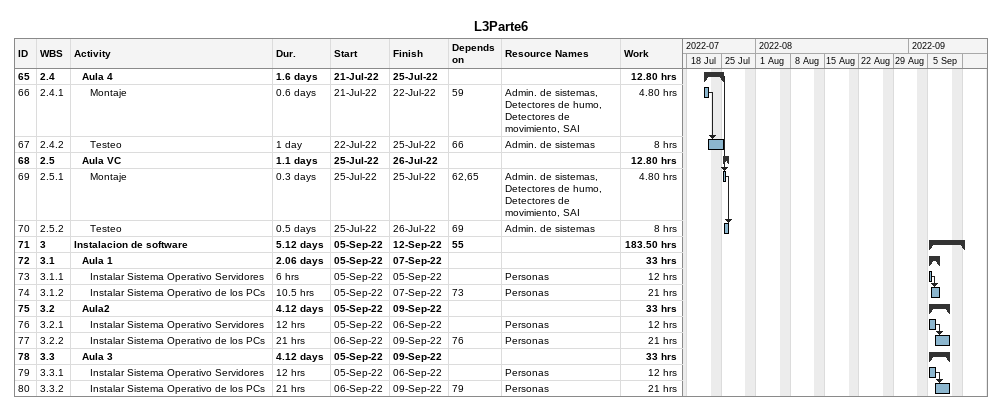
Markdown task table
L3Parte6

| ID | WBS | Task | Duration | Start | Finish | Predecessors | Resources | Work (h) |
|---|---|---|---|---|---|---|---|---|
| 65 | 2.4 | **Aula 4** | 1.6d | 2022-07-21 | 2022-07-25 |  |  | 12.80 |
| 66 | 2.4.1 | Montaje | 0.6d | 2022-07-21 | 2022-07-22 | 59 | Admin. de sistemas, Detectores de humo, Detectores de movimiento, SAI | 4.80 |
| 67 | 2.4.2 | Testeo | 1d | 2022-07-22 | 2022-07-25 | 66 | Admin. de sistemas | 8 |
| 68 | 2.5 | **Aula VC** | 1.1d | 2022-07-25 | 2022-07-26 |  |  | 12.80 |
| 69 | 2.5.1 | Montaje | 0.3d | 2022-07-25 | 2022-07-25 | 62, 65 | Admin. de sistemas, Detectores de humo, Detectores de movimiento, SAI | 4.80 |
| 70 | 2.5.2 | Testeo | 0.5d | 2022-07-25 | 2022-07-26 | 69 | Admin. de sistemas | 8 |
| 71 | 3 | **Instalacion de software** | 5.12d | 2022-09-05 | 2022-09-12 | 55 |  | 183.50 |
| 72 | 3.1 | **Aula 1** | 2.06d | 2022-09-05 | 2022-09-07 |  |  | 33 |
| 73 | 3.1.1 | Instalar Sistema Operativo Servidores | 6h | 2022-09-05 | 2022-09-05 |  | Personas | 12 |
| 74 | 3.1.2 | Instalar Sistema Operativo de los PCs | 10.5h | 2022-09-05 | 2022-09-07 | 73 | Personas | 21 |
| 75 | 3.2 | **Aula2** | 4.12d | 2022-09-05 | 2022-09-09 |  |  | 33 |
| 76 | 3.2.1 | Instalar Sistema Operativo Servidores | 12h | 2022-09-05 | 2022-09-06 |  | Personas | 12 |
| 77 | 3.2.2 | Instalar Sistema Operativo de los PCs | 21h | 2022-09-06 | 2022-09-09 | 76 | Personas | 21 |
| 78 | 3.3 | **Aula 3** | 4.12d | 2022-09-05 | 2022-09-09 |  |  | 33 |
| 79 | 3.3.1 | Instalar Sistema Operativo Servidores | 12h | 2022-09-05 | 2022-09-06 |  | Personas | 12 |
| 80 | 3.3.2 | Instalar Sistema Operativo de los PCs | 21h | 2022-09-06 | 2022-09-09 | 79 | Personas | 21 |
